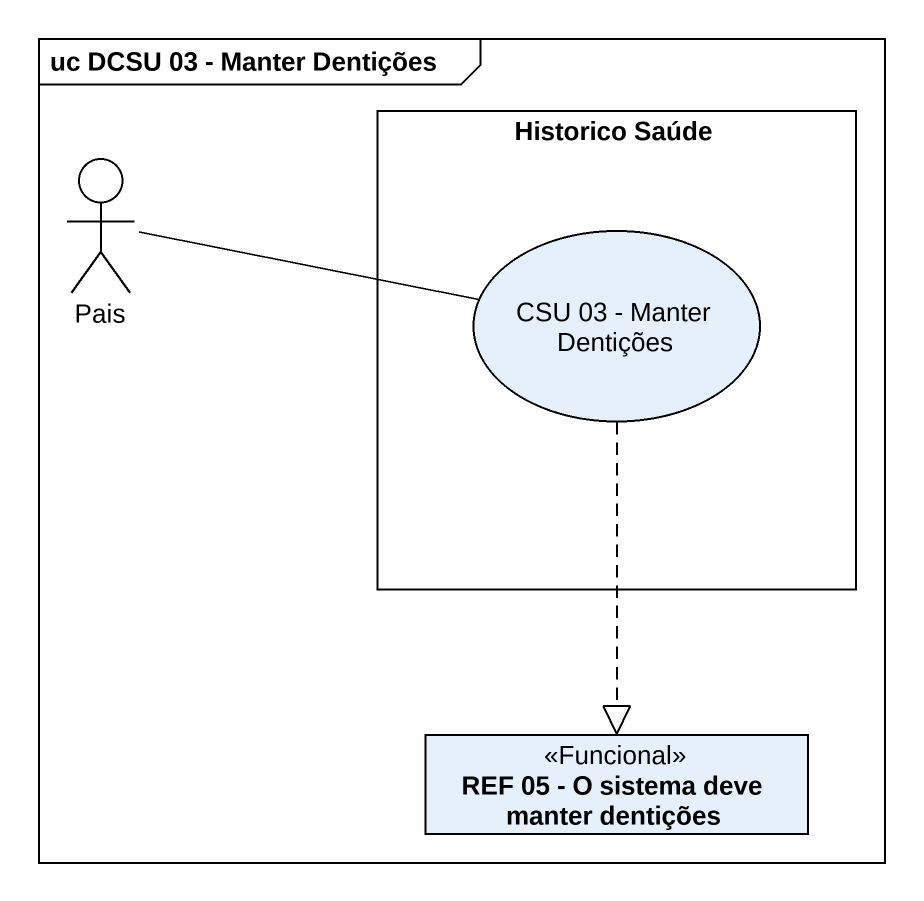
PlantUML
@startuml
mainframe uc DCSU 03 - Manter Dentições
allowmixing
hide circle
hide empty members
rectangle "Historico Saúde" as Historico_Saúde {
  usecase "CSU 03 - Manter Dentições" as CSU_03_Manter_Dentições
}
actor Pais
class "REF 05 - O sistema deve manter dentições" as REF_05_O_sistema_deve <<Funcional>>
Pais -right- CSU_03_Manter_Dentições
CSU_03_Manter_Dentições ..|> REF_05_O_sistema_deve
@enduml
